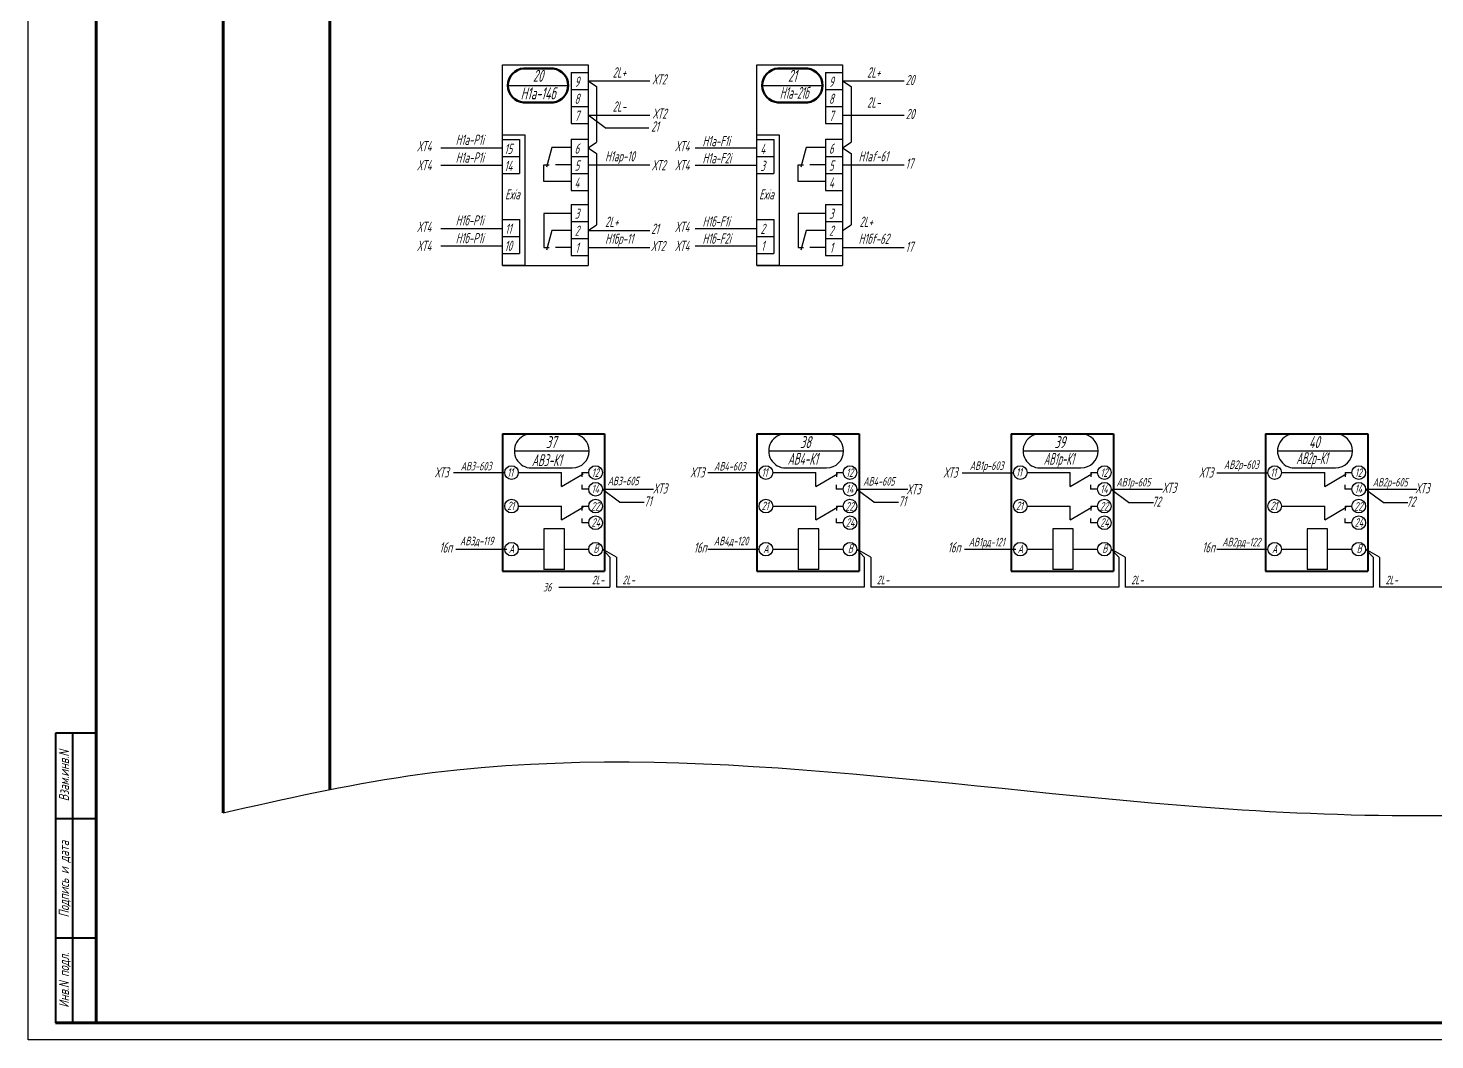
# Model space of a CAD drawing. Header units: millimetres. Extents: x -338 to 6826, y -8218 to 3153.
# Drawn here: x 2036.9 to 2449.9, y -4901.4 to -4604.4 of the extents above; entities that cross this region are included whole.
import ezdxf
from ezdxf.enums import TextEntityAlignment as Align

# ---------------------------------------------------------------- set-up
doc = ezdxf.new("R2010")
doc.units = ezdxf.units.MM
for name, color, linetype, lineweight in [('Датчики', 31, 'Continuous', 50), ('Рамка тонкая', 5, 'Continuous', 25), ('Текст_КИП', 2, 'Continuous', 25), ('Толст.рамка', 7, 'Continuous', 60)]:
    doc.layers.add(name, color=color, linetype=linetype, lineweight=lineweight)
doc.layers.add('ТЕКСТ', color=2, linetype='Continuous')
doc.layers.add('Текст.', color=51, linetype='Continuous')
doc.styles.add('Simplex', font='simplex.shx', dxfattribs={"width": 0.7, "oblique": 15})

# ---------------------------------------------------------------- blocks, each defined once
blk = doc.blocks.new('бирка')
at = {"color": 0, "linetype": 'ByBlock', "lineweight": -3}
blk.add_line((0, 0), (22, 0), dxfattribs=at)
at = {"color": 0, "linetype": 'ByBlock', "lineweight": 30}
blk.add_lwpolyline([(5, -5), (17, -5, 1), (17, 5), (5, 5, 1)], format="xyb", close=True, dxfattribs=at)

msp = doc.modelspace()

# ---------------------------------------------------------------- linework, layer by layer
at = {"color": 5, "lineweight": 60}
for p, q in [((2094.16, -4834.76), (2094.16, -4369.7)), ((2125.47, -4827.96), (2125.47, -4369.7))]:
    msp.add_line(p, q, dxfattribs=at)
at = {"lineweight": 30}
for p, q in [((2176.18, -4674.07), (2176.18, -4615.22)), ((2176.18, -4615.22), (2201.32, -4615.22)), ((2201.32, -4615.22), (2201.32, -4674.07)), ((2250.86, -4674.07), (2250.86, -4615.22)), ((2250.86, -4615.22), (2276, -4615.22)), ((2276, -4615.22), (2276, -4674.07)), ((2196.32, -4617.43), (2201.32, -4617.43)), ((2196.32, -4617.43), (2196.32, -4632.43)), ((2271, -4617.43), (2276, -4617.43)), ((2271, -4617.43), (2271, -4632.43)), ((2196.32, -4622.43), (2201.32, -4622.43)), ((2196.32, -4622.43), (2201.32, -4622.43)), ((2271, -4622.43), (2276, -4622.43)), ((2271, -4622.43), (2276, -4622.43)), ((2196.32, -4627.43), (2201.32, -4627.43)), ((2271, -4627.43), (2276, -4627.43)), ((2196.32, -4632.43), (2201.32, -4632.43)), ((2271, -4632.43), (2276, -4632.43)), ((2176.18, -4637.14), (2181.18, -4637.14)), ((2181.18, -4637.14), (2181.18, -4647.14)), ((2196.32, -4637.06), (2201.32, -4637.06)), ((2196.32, -4637.06), (2196.32, -4652.06)), ((2250.86, -4637.14), (2255.86, -4637.14)), ((2255.86, -4637.14), (2255.86, -4647.14)), ((2271, -4637.06), (2276, -4637.06)), ((2271, -4637.06), (2271, -4652.06)), ((2176.18, -4642.14), (2181.18, -4642.14)), ((2196.32, -4642.06), (2201.32, -4642.06)), ((2196.32, -4642.06), (2201.32, -4642.06)), ((2250.86, -4642.14), (2255.86, -4642.14)), ((2271, -4642.06), (2276, -4642.06)), ((2271, -4642.06), (2276, -4642.06)), ((2176.18, -4647.14), (2181.18, -4647.14)), ((2196.32, -4647.06), (2201.32, -4647.06)), ((2250.86, -4647.14), (2255.86, -4647.14)), ((2271, -4647.06), (2276, -4647.06)), ((2196.32, -4652.06), (2201.32, -4652.06)), ((2271, -4652.06), (2276, -4652.06)), ((2196.32, -4656.16), (2196.32, -4671.16)), ((2196.32, -4656.16), (2201.32, -4656.16)), ((2271, -4656.16), (2271, -4671.16)), ((2271, -4656.16), (2276, -4656.16)), ((2176.18, -4660.61), (2181.18, -4660.61)), ((2181.18, -4660.61), (2181.18, -4670.61)), ((2196.32, -4661.16), (2201.32, -4661.16)), ((2196.32, -4661.16), (2201.32, -4661.16)), ((2250.86, -4660.61), (2255.86, -4660.61)), ((2255.86, -4660.61), (2255.86, -4670.61)), ((2271, -4661.16), (2276, -4661.16)), ((2271, -4661.16), (2276, -4661.16)), ((2176.18, -4665.61), (2181.18, -4665.61)), ((2196.32, -4666.16), (2201.32, -4666.16)), ((2250.86, -4665.61), (2255.86, -4665.61)), ((2271, -4666.16), (2276, -4666.16)), ((2176.18, -4670.61), (2181.18, -4670.61)), ((2176.18, -4674.07), (2201.32, -4674.07)), ((2196.32, -4671.16), (2201.32, -4671.16)), ((2250.86, -4670.61), (2255.86, -4670.61)), ((2250.86, -4674.07), (2276, -4674.07)), ((2271, -4671.16), (2276, -4671.16))]:
    msp.add_line(p, q, dxfattribs=at)
for p, q in [((2201.32, -4619.93), (2219.44, -4619.93)), ((2201.32, -4619.93), (2203.83, -4621.56)), ((2276, -4619.93), (2294.1, -4619.93)), ((2276, -4619.93), (2278.51, -4621.56)), ((2203.83, -4621.56), (2203.83, -4637.94)), ((2278.51, -4621.56), (2278.51, -4637.94)), ((2201.32, -4629.93), (2219.44, -4629.93)), ((2206.34, -4633.67), (2201.32, -4629.93)), ((2276, -4629.93), (2294.1, -4629.93)), ((2206.34, -4633.67), (2219.18, -4633.67)), ((2158.08, -4639.56), (2176.18, -4639.56)), ((2190.67, -4639.46), (2189.09, -4645.24)), ((2196.32, -4639.46), (2190.67, -4639.46)), ((2201.32, -4639.56), (2203.83, -4637.94)), ((2201.32, -4639.56), (2203.83, -4641.18)), ((2203.83, -4641.18), (2203.83, -4662.16)), ((2232.76, -4639.56), (2250.86, -4639.56)), ((2265.34, -4639.46), (2263.77, -4645.24)), ((2271, -4639.46), (2265.34, -4639.46)), ((2276, -4639.56), (2278.51, -4637.94)), ((2276, -4639.56), (2278.51, -4641.18)), ((2278.51, -4641.18), (2278.51, -4662.16)), ((2158.08, -4644.65), (2176.18, -4644.65)), ((2188.29, -4649.48), (2188.29, -4644.57)), ((2188.29, -4644.57), (2189.89, -4644.57)), ((2196.32, -4644.56), (2191.73, -4644.56)), ((2201.32, -4644.56), (2219.43, -4644.56)), ((2232.76, -4644.65), (2250.86, -4644.65)), ((2262.97, -4649.48), (2262.97, -4644.57)), ((2262.97, -4644.57), (2264.57, -4644.57)), ((2271, -4644.56), (2266.4, -4644.56)), ((2276, -4644.56), (2294.1, -4644.56)), ((2196.32, -4649.48), (2188.29, -4649.48)), ((2271, -4649.48), (2262.97, -4649.48)), ((2196.32, -4658.84), (2188.29, -4658.84)), ((2188.29, -4658.84), (2188.29, -4668.81)), ((2201.32, -4663.78), (2203.83, -4662.16)), ((2271, -4658.84), (2262.97, -4658.84)), ((2262.97, -4658.84), (2262.97, -4668.81)), ((2276, -4663.78), (2278.51, -4662.16)), ((2158.08, -4663.23), (2176.18, -4663.23)), ((2190.67, -4663.86), (2189.09, -4669.64)), ((2196.32, -4663.86), (2190.67, -4663.86)), ((2201.32, -4663.78), (2219.43, -4663.78)), ((2232.76, -4663.23), (2250.86, -4663.23)), ((2265.34, -4663.86), (2263.77, -4669.64)), ((2271, -4663.86), (2265.34, -4663.86)), ((2158.08, -4668.31), (2176.18, -4668.31)), ((2188.29, -4668.81), (2189.89, -4668.81)), ((2196.32, -4668.8), (2191.73, -4668.8)), ((2201.32, -4668.78), (2219.43, -4668.78)), ((2232.76, -4668.31), (2250.86, -4668.31)), ((2262.97, -4668.81), (2264.57, -4668.81)), ((2271, -4668.8), (2266.4, -4668.8)), ((2276, -4668.78), (2294.1, -4668.78)), ((2161.83, -4734.89), (2176.84, -4734.89)), ((2180.84, -4734.89), (2193.53, -4734.89)), ((2193.53, -4738.95), (2193.53, -4734.89)), ((2193.53, -4738.95), (2199.87, -4735.25)), ((2199.52, -4734.89), (2201.52, -4734.89)), ((2199.52, -4734.89), (2199.52, -4736.18)), ((2236.5, -4734.89), (2251.52, -4734.89)), ((2255.52, -4734.89), (2268.21, -4734.89)), ((2268.2, -4738.95), (2268.21, -4734.89)), ((2268.2, -4738.95), (2274.55, -4735.25)), ((2274.2, -4734.89), (2276.2, -4734.89)), ((2274.2, -4734.89), (2274.2, -4736.18)), ((2311.17, -4734.92), (2326.19, -4734.92)), ((2330.19, -4734.89), (2342.88, -4734.89)), ((2342.87, -4738.95), (2342.88, -4734.89)), ((2342.87, -4738.95), (2349.22, -4735.25)), ((2348.87, -4734.89), (2350.87, -4734.89)), ((2348.87, -4734.89), (2348.87, -4736.18)), ((2385.85, -4734.92), (2400.86, -4734.92)), ((2404.86, -4734.89), (2417.55, -4734.89)), ((2417.55, -4738.95), (2417.55, -4734.89)), ((2417.55, -4738.95), (2423.89, -4735.25)), ((2423.55, -4734.89), (2425.55, -4734.89)), ((2423.55, -4734.89), (2423.55, -4736.18)), ((2199.46, -4738.49), (2199.46, -4739.77)), ((2201.52, -4739.77), (2199.46, -4739.77)), ((2205.52, -4739.77), (2220.54, -4739.77)), ((2210.55, -4743.54), (2205.54, -4739.81)), ((2274.14, -4738.49), (2274.14, -4739.77)), ((2276.2, -4739.77), (2274.14, -4739.77)), ((2280.2, -4739.77), (2295.21, -4739.77)), ((2285.22, -4743.54), (2280.21, -4739.81)), ((2348.81, -4738.49), (2348.81, -4739.77)), ((2350.87, -4739.77), (2348.81, -4739.77)), ((2354.89, -4739.79), (2369.9, -4739.79)), ((2360, -4743.64), (2354.99, -4739.91)), ((2423.48, -4738.49), (2423.48, -4739.77)), ((2425.55, -4739.77), (2423.48, -4739.77)), ((2429.55, -4739.8), (2444.56, -4739.8)), ((2434.68, -4743.64), (2429.67, -4739.91)), ((2180.84, -4744.73), (2193.53, -4744.73)), ((2193.53, -4748.79), (2193.53, -4744.73)), ((2199.52, -4744.73), (2201.52, -4744.73)), ((2199.52, -4744.73), (2199.52, -4746.02)), ((2210.55, -4743.54), (2217.8, -4743.54)), ((2255.52, -4744.73), (2268.21, -4744.73)), ((2268.2, -4748.79), (2268.21, -4744.73)), ((2274.2, -4744.73), (2276.2, -4744.73)), ((2274.2, -4744.73), (2274.2, -4746.02)), ((2285.22, -4743.54), (2292.47, -4743.54)), ((2330.19, -4744.73), (2342.88, -4744.73)), ((2342.87, -4748.79), (2342.88, -4744.73)), ((2348.87, -4744.73), (2350.87, -4744.73)), ((2348.87, -4744.73), (2348.87, -4746.02)), ((2360, -4743.64), (2367.25, -4743.64)), ((2404.86, -4744.73), (2417.55, -4744.73)), ((2417.55, -4748.79), (2417.55, -4744.73)), ((2423.55, -4744.73), (2425.55, -4744.73)), ((2423.55, -4744.73), (2423.55, -4746.02)), ((2434.68, -4743.64), (2441.92, -4743.64)), ((2193.53, -4748.79), (2199.87, -4745.09)), ((2199.46, -4748.33), (2199.46, -4749.61)), ((2268.2, -4748.79), (2274.55, -4745.09)), ((2274.14, -4748.33), (2274.14, -4749.61)), ((2342.87, -4748.79), (2349.22, -4745.09)), ((2348.81, -4748.33), (2348.81, -4749.61)), ((2417.55, -4748.79), (2423.89, -4745.09)), ((2423.48, -4748.33), (2423.48, -4749.61)), ((2188.35, -4751.37), (2188.35, -4763.37)), ((2194.35, -4751.37), (2188.35, -4751.37)), ((2194.35, -4763.37), (2194.35, -4751.37)), ((2201.52, -4749.61), (2199.46, -4749.61)), ((2263.02, -4751.37), (2263.02, -4763.37)), ((2269.02, -4751.37), (2263.02, -4751.37)), ((2269.02, -4763.37), (2269.02, -4751.37)), ((2276.2, -4749.61), (2274.14, -4749.61)), ((2337.7, -4751.37), (2337.7, -4763.37)), ((2343.7, -4751.37), (2337.7, -4751.37)), ((2343.7, -4763.37), (2343.7, -4751.37)), ((2350.87, -4749.61), (2348.81, -4749.61)), ((2412.37, -4751.37), (2412.37, -4763.37)), ((2418.37, -4751.37), (2412.37, -4751.37)), ((2418.37, -4763.37), (2418.37, -4751.37)), ((2425.55, -4749.61), (2423.48, -4749.61)), ((2162.49, -4757.36), (2177.5, -4757.36)), ((2180.84, -4757.37), (2188.35, -4757.37)), ((2194.35, -4757.37), (2201.52, -4757.37)), ((2207.72, -4759.72), (2205.52, -4757.35)), ((2207.72, -4759.72), (2205.52, -4757.35)), ((2209.65, -4759.72), (2205.52, -4757.35)), ((2209.64, -4759.72), (2205.52, -4757.35)), ((2207.72, -4759.72), (2207.72, -4768.57)), ((2209.64, -4759.72), (2209.64, -4768.57)), ((2236.5, -4757.37), (2251.52, -4757.37)), ((2255.52, -4757.37), (2263.02, -4757.37)), ((2269.02, -4757.37), (2276.2, -4757.37)), ((2284.32, -4759.72), (2280.19, -4757.35)), ((2282.4, -4759.72), (2280.2, -4757.35)), ((2282.4, -4759.72), (2280.2, -4757.35)), ((2282.4, -4759.72), (2282.4, -4768.57)), ((2284.32, -4759.72), (2284.32, -4768.57)), ((2311.83, -4757.36), (2326.85, -4757.36)), ((2330.19, -4757.37), (2337.69, -4757.37)), ((2343.69, -4757.37), (2350.87, -4757.37)), ((2357.07, -4759.72), (2354.87, -4757.35)), ((2357.07, -4759.72), (2354.87, -4757.35)), ((2358.99, -4759.72), (2354.87, -4757.35)), ((2358.99, -4759.72), (2354.87, -4757.35)), ((2357.07, -4759.72), (2357.07, -4768.57)), ((2358.99, -4759.72), (2358.99, -4768.57)), ((2385.85, -4757.37), (2400.86, -4757.37)), ((2404.86, -4757.37), (2412.37, -4757.37)), ((2418.37, -4757.37), (2425.55, -4757.37)), ((2431.74, -4759.72), (2429.54, -4757.35)), ((2431.74, -4759.72), (2429.54, -4757.35)), ((2433.66, -4759.72), (2429.54, -4757.35)), ((2431.74, -4759.72), (2431.74, -4768.57)), ((2433.66, -4759.72), (2433.66, -4768.57)), ((2194.35, -4763.37), (2188.35, -4763.37)), ((2269.02, -4763.37), (2263.02, -4763.37)), ((2343.7, -4763.37), (2337.7, -4763.37)), ((2418.37, -4763.37), (2412.37, -4763.37)), ((2192.71, -4768.57), (2207.72, -4768.57)), ((2282.4, -4768.57), (2209.65, -4768.57)), ((2357.07, -4768.57), (2284.32, -4768.57)), ((2431.74, -4768.57), (2358.99, -4768.57)), ((2506.41, -4768.57), (2433.66, -4768.57))]:
    msp.add_line(p, q)
at = {"ltscale": 0.5}
for p, q in [((2201.32, -4620.22), (2201.32, -4625.22)), ((2276, -4620.22), (2276, -4625.22))]:
    msp.add_line(p, q, dxfattribs=at)
at = {"color": 0, "linetype": 'ByBlock'}
for p, q in [((2177.76, -4621.25), (2195.47, -4621.25)), ((2252.44, -4621.25), (2270.14, -4621.25))]:
    msp.add_line(p, q, dxfattribs=at)
at = {"lineweight": 40}
for p, q in [((2176.18, -4723.52), (2176.18, -4763.78)), ((2176.18, -4723.53), (2206.18, -4723.53)), ((2176.18, -4723.53), (2206.18, -4723.53)), ((2206.18, -4723.52), (2206.18, -4763.78)), ((2250.86, -4723.52), (2250.86, -4763.78)), ((2250.86, -4723.53), (2280.86, -4723.53)), ((2250.86, -4723.53), (2280.86, -4723.53)), ((2280.86, -4723.52), (2280.86, -4763.78)), ((2325.53, -4723.52), (2325.53, -4763.78)), ((2325.53, -4723.53), (2355.53, -4723.53)), ((2325.53, -4723.53), (2355.53, -4723.53)), ((2355.53, -4723.52), (2355.53, -4763.78)), ((2400.2, -4723.52), (2400.2, -4763.78)), ((2400.2, -4723.53), (2430.2, -4723.53)), ((2400.2, -4723.53), (2430.21, -4723.53)), ((2430.2, -4723.52), (2430.2, -4763.78)), ((2176.18, -4763.78), (2206.18, -4763.78)), ((2176.18, -4763.78), (2206.18, -4763.78)), ((2250.86, -4763.78), (2280.86, -4763.78)), ((2250.86, -4763.78), (2280.86, -4763.78)), ((2325.53, -4763.78), (2355.53, -4763.78)), ((2325.53, -4763.78), (2355.53, -4763.78)), ((2400.2, -4763.78), (2430.21, -4763.78)), ((2400.2, -4763.78), (2430.2, -4763.78))]:
    msp.add_line(p, q, dxfattribs=at)
at = {"color": 7, "lineweight": 40}
for p, q in [((2044.96, -4811.42), (2044.96, -4896.42)), ((2056.96, -4811.42), (2044.96, -4811.42)), ((2049.96, -4811.42), (2049.96, -4896.42)), ((2044.96, -4836.42), (2056.96, -4836.42)), ((2044.96, -4871.42), (2056.96, -4871.42)), ((2044.96, -4896.42), (2056.96, -4896.42))]:
    msp.add_line(p, q, dxfattribs=at)
for points in [[(2176.18, -4635.75), (2182.73, -4635.75), (2182.73, -4674.07), (2176.18, -4674.07)], [(2250.86, -4635.75), (2257.41, -4635.75), (2257.41, -4674.07), (2250.86, -4674.07)]]:
    msp.add_lwpolyline(points, close=True)
for centre in [(2178.84, -4734.89), (2203.52, -4734.89), (2253.52, -4734.89), (2278.2, -4734.89), (2328.19, -4734.89), (2352.87, -4734.89), (2402.86, -4734.89), (2427.55, -4734.89), (2203.52, -4739.77), (2278.2, -4739.77), (2352.87, -4739.77), (2427.55, -4739.77), (2178.84, -4744.73), (2203.52, -4744.73), (2253.52, -4744.73), (2278.2, -4744.73), (2328.19, -4744.73), (2352.87, -4744.73), (2402.86, -4744.73), (2427.55, -4744.73), (2203.52, -4749.61), (2278.2, -4749.61), (2352.87, -4749.61), (2427.55, -4749.61), (2178.84, -4757.37), (2203.52, -4757.37), (2253.52, -4757.37), (2278.2, -4757.37), (2328.19, -4757.37), (2352.87, -4757.37), (2402.86, -4757.37), (2427.55, -4757.37)]:
    msp.add_circle(centre, 2)
at = {"color": 5}
msp.add_spline([(2094.16, -4834.76), (2148.39, -4823.95), (2381.34, -4833.03), (2445.34, -4835.6), (2579.14, -4830.41), (2696.05, -4833.44), (2799.95, -4838.19), (3004.76, -4827.8), (3179.6, -4832.55), (3359.29, -4830.82), (3517.31, -4838.19), (3592.85, -4838.19), (3625.5, -4830.83), (3653.19, -4836.74)], degree=3, dxfattribs=at)
at = {"layer": 'Датчики'}
for points in [[(2182.39, -4616.25, 0.926486), (2182.39, -4626.24, 0.920396)], [(2191.09, -4626.24, 0.877065), (2191.09, -4616.25, 0.890947)], [(2257.06, -4616.25, 0.926486), (2257.06, -4626.24, 0.920396)], [(2265.77, -4626.24, 0.877065), (2265.77, -4616.25, 0.890947)]]:
    msp.add_lwpolyline(points, format="xyb", dxfattribs=at)
for points in [[(2191.09, -4616.25), (2182.39, -4616.25)], [(2265.77, -4616.25), (2257.06, -4616.25)], [(2191.09, -4626.24), (2182.39, -4626.24)], [(2265.77, -4626.24), (2257.06, -4626.24)]]:
    msp.add_lwpolyline(points, dxfattribs=at)
at = {"layer": 'Рамка тонкая'}
for p, q in [((2036.94, -4901.42), (2036.94, -4307.42)), ((3718.94, -4901.42), (2036.94, -4901.42))]:
    msp.add_line(p, q, dxfattribs=at)
at = {"layer": 'Толст.рамка'}
for p, q in [((2056.96, -4896.42), (2056.94, -4312.42)), ((3713.94, -4896.42), (2044.96, -4896.42))]:
    msp.add_line(p, q, dxfattribs=at)

# ---------------------------------------------------------------- block references
at = {"layer": 'Датчики', "rotation": 359.9750029476415}
for p in [(2179.67, -4728.53), (2254.34, -4728.53), (2329.01, -4728.53), (2403.69, -4728.53)]:
    msp.add_blockref('бирка', p, dxfattribs=at)

# ---------------------------------------------------------------- texts
at = {"color": 6, "style": 'Simplex', "oblique": 15, "width": 0.6}
msp.add_text('ХТ2', height=3, dxfattribs=at).set_placement((2220.2, -4620.95))
at = {"color": 241, "style": 'Simplex', "oblique": 15, "width": 0.6}
for s, p in [('20', (2294.51, -4621.16)), ('ХТ2', (2220.28, -4631.02)), ('20', (2294.57, -4631.14)), ('21', (2219.84, -4634.78)), ('ХТ4', (2151.16, -4640.57)), ('ХТ4', (2226.88, -4640.57)), ('ХТ4', (2151.16, -4646.15)), ('ХТ4', (2226.88, -4646.15)), ('ХТ4', (2151.13, -4664.24)), ('21', (2219.84, -4664.82)), ('ХТ4', (2226.86, -4664.24)), ('ХТ4', (2151.13, -4669.82)), ('ХТ4', (2226.86, -4669.82))]:
    msp.add_text(s, height=3, dxfattribs=at).set_placement(p)
at = {"lineweight": -3, "style": 'Simplex', "oblique": 15, "width": 0.6}
for s, p in [('Н1а-F1i', (2234.89, -4639.09)), ('Н1а-F2i', (2234.89, -4644.09)), ('Н1б-F1i', (2234.89, -4662.69)), ('Н1б-F2i', (2234.89, -4667.69))]:
    msp.add_text(s, height=3, dxfattribs=at).set_placement(p)
at = {"color": 3, "style": 'Simplex', "oblique": 15, "width": 0.6}
for s, p in [('ХТ2', (2220.05, -4646.15)), ('17', (2294.51, -4645.67)), ('ХТ2', (2219.84, -4669.89)), ('17', (2294.51, -4670.1))]:
    msp.add_text(s, height=3, dxfattribs=at).set_placement(p)
for s, p in [('ХТ3', (2160.39, -4736.32)), ('ХТ3', (2235.46, -4736.33)), ('ХТ3', (2309.77, -4736.36)), ('ХТ3', (2384.81, -4736.36)), ('ХТ3', (2224.53, -4741.04)), ('ХТ3', (2298.97, -4741.29)), ('ХТ3', (2374, -4740.87)), ('ХТ3', (2448.33, -4741)), ('16п', (2161.42, -4758.38)), ('16п', (2236.1, -4758.38)), ('16п', (2310.65, -4758.34)), ('16п', (2385.32, -4758.34))]:
    msp.add_text(s, height=3, dxfattribs=at).set_placement(p, align=Align.RIGHT)
at = {"style": 'Simplex', "oblique": 15, "width": 0.6}
for s, p in [('11', (2177.57, -4736.08)), ('12', (2202.37, -4736.16)), ('11', (2252.24, -4736.08)), ('12', (2277.05, -4736.16)), ('11', (2326.91, -4736.08)), ('12', (2351.72, -4736.16)), ('11', (2401.59, -4736.08)), ('12', (2426.39, -4736.16)), ('14', (2202.32, -4740.94)), ('14', (2276.99, -4740.94)), ('14', (2351.66, -4740.94)), ('14', (2426.34, -4740.94)), ('21', (2177.57, -4745.92)), ('22', (2202.21, -4746.06)), ('21', (2252.24, -4745.92)), ('22', (2276.89, -4746.06)), ('21', (2326.91, -4745.92)), ('22', (2351.56, -4746.06)), ('21', (2401.59, -4745.92)), ('22', (2426.24, -4746.06)), ('24', (2202.32, -4750.78)), ('24', (2276.99, -4750.78)), ('24', (2351.66, -4750.78)), ('24', (2426.34, -4750.78)), ('А', (2178.07, -4758.5)), ('В', (2202.91, -4758.42)), ('А', (2252.75, -4758.5)), ('В', (2277.59, -4758.42)), ('А', (2327.42, -4758.5)), ('В', (2352.26, -4758.42)), ('А', (2402.09, -4758.5)), ('В', (2426.94, -4758.42))]:
    msp.add_text(s, height=2.5, rotation=0, dxfattribs=at).set_placement(p)
at = {"color": 241, "style": 'Simplex', "oblique": 15, "width": 0.6}
for s, p in [('71', (2219.99, -4744.82)), ('71', (2294.66, -4744.82)), ('72', (2369.44, -4744.92)), ('72', (2444.12, -4744.92))]:
    msp.add_text(s, height=3, dxfattribs=at).set_placement(p, align=Align.RIGHT)
at = {"color": 2, "style": 'Simplex', "oblique": 15, "width": 0.7}
for s, p in [('Взам.инв.N', (2048.96, -4823.92)), ('Подпись и дата', (2048.96, -4854.27)), ('Инв.N подл.', (2048.96, -4883.92))]:
    msp.add_text(s, height=3, rotation=90, dxfattribs=at).set_placement(p, align=Align.CENTER)
at = {"layer": 'ТЕКСТ', "style": 'Simplex', "oblique": 15, "width": 0.6}
for s, height, p in [('20', 3.5, (2186.62, -4620.16)), ('21', 3.5, (2261.29, -4620.16)), ('Н1а-14б', 3.5, (2186.62, -4625.32)), ('АВ3-603', 2.5, (2168.44, -4734.24)), ('АВ4-603', 2.5, (2242.89, -4734.29)), ('АВ1р-603', 2.5, (2318.33, -4734.1)), ('АВ2р-603', 2.5, (2393.1, -4733.8)), ('АВ3-605', 2.5, (2211.6, -4738.6)), ('АВ4-605', 2.5, (2286.69, -4738.71)), ('АВ1р-605', 2.5, (2361.39, -4738.97)), ('АВ2р-605', 2.5, (2436.78, -4738.97)), ('АВ3д-119', 2.5, (2168.63, -4756.22)), ('АВ4д-120', 2.5, (2243.31, -4756.22)), ('АВ1рд-121', 2.5, (2318.33, -4756.53)), ('АВ2рд-122', 2.5, (2393.08, -4756.53))]:
    msp.add_text(s, height=height, dxfattribs=at).set_placement(p, align=Align.CENTER)
at = {"layer": 'Текст.', "style": 'Simplex', "oblique": 15, "width": 0.6}
for s, p in [('37', (2190.45, -4727.69)), ('38', (2265.13, -4727.69)), ('39', (2339.8, -4727.69)), ('40', (2414.48, -4727.69))]:
    msp.add_text(s, height=3.5, dxfattribs=at).set_placement(p, align=Align.CENTER)
at = {"layer": 'Текст.', "color": 3, "style": 'Simplex', "oblique": 15, "width": 0.6}
for s, p in [('2L-', (2202.42, -4767.65)), ('2L-', (2211.4, -4767.65)), ('2L-', (2286.07, -4767.65)), ('2L-', (2360.74, -4767.65)), ('2L-', (2435.41, -4767.65)), ('36', (2188.08, -4769.78))]:
    msp.add_text(s, height=2.5, dxfattribs=at).set_placement(p)
at = {"layer": 'Текст_КИП', "style": 'Simplex', "oblique": 15, "width": 0.6}
for s, p in [('2L+', (2208.54, -4618.91)), ('2L+', (2283.22, -4618.91)), ('2L-', (2283.22, -4627.72)), ('2L-', (2208.54, -4628.91)), ('Н1а-P1i', (2162.44, -4638.7)), ('Н1а-P1i', (2162.44, -4643.92)), ('Н1ар-10', (2206.3, -4643.53)), ('Н1аf-61', (2280.73, -4643.53)), ('Ехia', (2176.93, -4654.7)), ('Ехia', (2251.52, -4654.7)), ('Н1б-P1i', (2162.44, -4662.37)), ('2L+', (2206.31, -4662.75)), ('2L+', (2280.99, -4662.75)), ('Н1б-P1i', (2162.44, -4667.58)), ('Н1бр-11', (2206.3, -4667.75)), ('Н1бf-62', (2280.73, -4667.75))]:
    msp.add_text(s, height=3, dxfattribs=at).set_placement(p)
at = {"layer": 'Текст_КИП', "color": 0, "linetype": 'ByBlock', "style": 'Simplex', "oblique": 15, "width": 0.6}
for s, p in [('9', (2198.04, -4621.65)), ('9', (2272.72, -4621.65)), ('8', (2198.04, -4626.65)), ('8', (2272.72, -4626.65)), ('7', (2198.04, -4631.65)), ('7', (2272.72, -4631.65)), ('15', (2177.9, -4641.36)), ('6', (2198.04, -4641.27)), ('4', (2252.58, -4641.36)), ('6', (2272.72, -4641.27)), ('14', (2177.9, -4646.36)), ('5', (2198.04, -4646.27)), ('3', (2252.58, -4646.36)), ('5', (2272.72, -4646.27)), ('4', (2198.04, -4651.27)), ('4', (2272.72, -4651.27)), ('3', (2198.04, -4660.38)), ('3', (2272.72, -4660.38)), ('11', (2177.9, -4664.83)), ('2', (2252.58, -4664.83)), ('2', (2198.04, -4665.38)), ('2', (2272.72, -4665.38)), ('10', (2177.9, -4669.83)), ('1', (2198.04, -4670.38)), ('1', (2252.58, -4669.83)), ('1', (2272.72, -4670.38))]:
    msp.add_text(s, height=3, dxfattribs=at).set_placement(p, align=Align.CENTER)
at = {"layer": 'Текст_КИП', "color": 4, "style": 'Simplex', "oblique": 15, "width": 0.5}
msp.add_text('Н1а-21б', height=3.5, dxfattribs=at).set_placement((2261.77, -4625.17), align=Align.CENTER)
at = {"layer": 'Текст_КИП', "linetype": 'ByBlock', "lineweight": -3, "style": 'Simplex', "oblique": 15}
for s, width, p in [('АВ3-К1', 0.55, (2184.79, -4732.99)), ('АВ4-К1', 0.55, (2259.88, -4732.6)), ('АВ1р-К1', 0.5, (2335.06, -4732.6)), ('АВ2р-К1', 0.5, (2409.19, -4732.41))]:
    msp.add_text(s, height=3.5, dxfattribs=dict(at, width=width)).set_placement(p)

doc.saveas('drawing.dxf')
